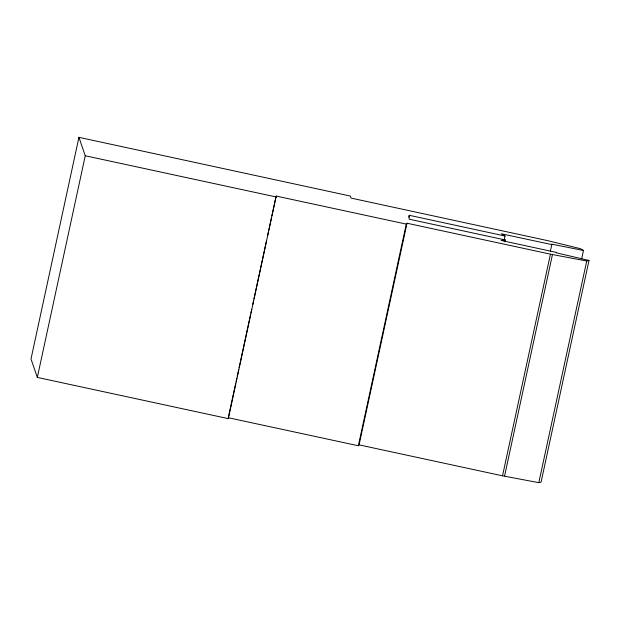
<?xml version="1.0" encoding="UTF-8"?>
<svg xmlns="http://www.w3.org/2000/svg" width="620" height="620" viewBox="0 0 620 620"><rect width="100%" height="100%" fill="white"/><g stroke="black" fill="none" stroke-linecap="round" stroke-linejoin="round"><path stroke-width="0.93" d="M504.006 240.723L505.021 236.003L409.239 215.303L409.13 219.185L505.432 240.01L505.021 241.901M581.653 258.951L583.482 250.465L580.405 248.667L547.173 240.537L351.075 198.09L350.385 196.059L78.926 137.338L31 358.988L37.332 377.417L228.346 418.647L276.179 196.067L406.278 224.107L407.007 223.223L550.444 254.161L586.729 261.012L589 260.454L541.074 482.112L538.803 482.662L502.518 475.819L359.081 444.873L358.36 445.764L228.253 417.725L228.346 418.647M37.332 377.417L85.25 155.76L78.926 137.338M228.454 416.779L235.592 383.764M236.003 381.881L236.817 378.107M237.228 376.224L238.654 369.621M239.064 367.73L250.48 314.913M250.891 313.03L251.704 309.256M252.728 304.536L253.541 300.762M253.944 298.879L266.592 240.397M267.615 235.685L268.429 231.911M268.832 230.02L271.483 217.76M271.893 215.876L276.179 196.067M358.36 445.764L406.278 224.107M359.081 444.873L407.007 223.223M408.828 217.186L409.239 215.303M550.382 251.201L551.808 244.598L551.413 244.117L583.482 250.465M502.518 475.819L550.444 254.161M504.603 475.928L552.521 254.27M538.803 482.662L586.729 261.012M505.432 240.01L501.2 240.444L556.473 252.441L556.256 252.805L589 260.454M551.808 244.598L501.332 233.779L505.021 236.003M85.25 155.76L276.272 196.99"/></g></svg>
